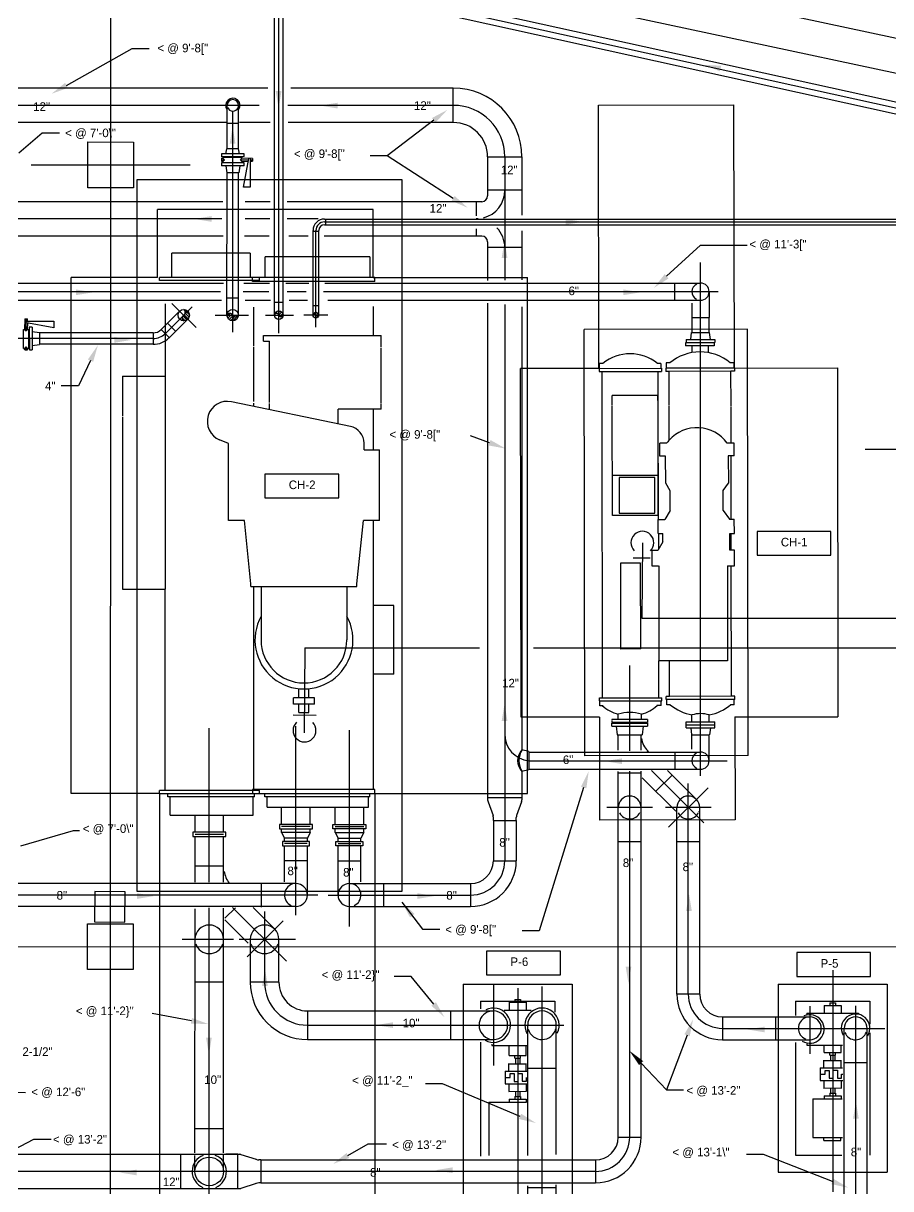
# Model space of a CAD drawing. Extents: x 0 to 1722, y 0 to 1477.
# Drawn here: x 557 to 860.1, y 338.9 to 746.2 of the extents above; entities that cross this region are included whole.
import ezdxf
from ezdxf.enums import TextEntityAlignment as Align

# ---------------------------------------------------------------- set-up
doc = ezdxf.new("R2010")
doc.units = 0
doc.header["$LTSCALE"] = 8.33
for name, pattern in [('BASEREF$0$1-1', [0]), ('BASEREF$0$HIDDEN', [0]), ('CENTER', [0]), ('HIDDEN', [0])]:
    doc.linetypes.add(name, pattern=pattern)
for name, color, linetype in [('A-COLLINE', 9, 'CENTER'), ('A-COLUMN', 9, 'CONTINUOUS'), ('A-WALL', 9, 'CONTINUOUS'), ('M-CHWNEW', 3, 'CONTINUOUS'), ('M-CL', 9, 'CENTER'), ('M-CONTROLS', 4, 'CONTINUOUS'), ('M-CWPNEW', 4, 'CONTINUOUS'), ('M-EQPAD', 9, 'CONTINUOUS'), ('M-EQUIP', 5, 'CONTINUOUS'), ('M-PULL', 9, 'HIDDEN'), ('M-STEAMEXIST', 18, 'HIDDEN'), ('M-TEXT', 2, 'CONTINUOUS')]:
    doc.layers.add(name, color=color, linetype=linetype)

msp = doc.modelspace()

# ---------------------------------------------------------------- linework, layer by layer
at = {"layer": 'A-COLLINE', "color": 0}
for p, q in [((587.56, 816.46), (587.28, 147.15)), ((559.72, 696.69), (615.29, 696.69)), ((851.18, 597.39), (924.76, 597.39)), ((198.74, 423.66), (1105.46, 423.3))]:
    msp.add_line(p, q, dxfattribs=at)
at = {"layer": 'A-COLUMN', "color": 0}
for p, q in [((579.54, 688.69), (579.55, 704.69)), ((579.55, 704.69), (595.55, 704.68)), ((595.55, 704.68), (595.54, 688.68)), ((595.54, 688.68), (579.54, 688.69)), ((579.4, 431.51), (595.4, 431.51)), ((579.4, 415.51), (579.4, 431.51)), ((595.4, 431.51), (595.4, 415.51)), ((595.4, 415.51), (579.4, 415.51))]:
    msp.add_line(p, q, dxfattribs=at)
at = {"layer": 'A-WALL', "color": 0}
for p, q in [((594.45, 798.22), (887.64, 735.54)), ((596.81, 785.44), (879.84, 724.94))]:
    msp.add_line(p, q, dxfattribs=at)
at = {"layer": 'M-CHWNEW', "color": 0}
for p, q in [((642.4, 723.49), (551.04, 723.49)), ((707.26, 723.49), (650.47, 723.49)), ((707.26, 711.49), (707.26, 723.49)), ((628.21, 702.31), (628.23, 717.49)), ((632.21, 702.31), (632.23, 717.48)), ((627.85, 711.49), (539.46, 711.49)), ((632.22, 711.11), (628.22, 711.11)), ((643.21, 711.49), (632.6, 711.49)), ((707.26, 711.49), (649.52, 711.49)), ((634.14, 700.58), (626.28, 700.55)), ((626.28, 700.55), (626.28, 699.55)), ((627.8, 700.55), (628.17, 702.31)), ((632.25, 702.31), (628.17, 702.31)), ((632.61, 700.58), (632.25, 702.31)), ((634.14, 699.58), (634.14, 700.58)), ((626.24, 698.98), (626.24, 697.98)), ((626.24, 698.98), (626.77, 698.98)), ((626.24, 698.48), (627.26, 698.48)), ((626.24, 697.98), (626.77, 697.98)), ((634.14, 699.58), (626.28, 699.55)), ((634.14, 697.38), (626.28, 697.35)), ((626.28, 697.35), (626.28, 696.35)), ((634.14, 696.38), (626.28, 696.35)), ((626.77, 699.42), (633.41, 699.42)), ((626.77, 699.42), (626.77, 698.98)), ((626.77, 698.98), (627.26, 698.48)), ((626.77, 697.98), (627.26, 698.48)), ((626.77, 697.98), (626.77, 697.54)), ((626.77, 697.54), (633.41, 697.54)), ((632.7, 696.38), (632.34, 693.88)), ((633.41, 699.01), (632.93, 698.51)), ((633.41, 698.01), (632.93, 698.51)), ((632.93, 698.51), (635.71, 698.45)), ((633.41, 699.42), (633.41, 699.01)), ((637.09, 698.9), (633.41, 699.01)), ((633.41, 698.01), (633.41, 697.54)), ((633.41, 698.01), (635.62, 697.95)), ((633.95, 688.87), (635.8, 698.93)), ((634.14, 696.38), (634.14, 697.38)), ((636.29, 698.9), (636.29, 688.87)), ((636.29, 698.46), (637.09, 698.48)), ((636.29, 697.96), (637.09, 697.98)), ((637.09, 698.9), (637.09, 697.98)), ((719.26, 699.49), (731.26, 699.49)), ((719.26, 699.49), (719.26, 685.83)), ((731.26, 699.49), (731.26, 679.06)), ((627.73, 696.35), (628.09, 693.85)), ((632.34, 693.88), (628.09, 693.85)), ((628.17, 644.19), (628.21, 693.85)), ((632.17, 644.19), (632.21, 693.88)), ((636.29, 688.87), (633.95, 688.87)), ((731.26, 687.83), (719.26, 687.83)), ((626.7, 683.83), (540.13, 683.83)), ((643.28, 683.83), (634.55, 683.83)), ((717.26, 683.83), (649.2, 683.83)), ((715.26, 683.83), (715.26, 678.91)), ((715.26, 674.33), (715.26, 671.83)), ((731.26, 673.63), (731.26, 656.56)), ((626.82, 671.83), (540.09, 671.83)), ((642.86, 671.83), (634.33, 671.83)), ((656.5, 671.83), (649.76, 671.83)), ((717.26, 671.83), (662.14, 671.83)), ((719.26, 669.83), (719.26, 657.02)), ((719.26, 669.83), (719.26, 656.34)), ((731.26, 667.83), (719.26, 667.83)), ((731.26, 667.83), (731.26, 657.64)), ((540.58, 655.36), (626.94, 655.36)), ((634.03, 655.36), (643.08, 655.36)), ((648.7, 655.36), (656.77, 655.36)), ((662.4, 655.36), (793.66, 655.36)), ((784.66, 649.36), (784.66, 655.36)), ((796.66, 652.36), (796.66, 643.36)), ((540.03, 649.36), (626.21, 649.36)), ((628.17, 650.19), (632.17, 650.19)), ((634.52, 649.36), (643.33, 649.36)), ((649.93, 649.36), (656.28, 649.36)), ((663.37, 649.36), (793.66, 649.36)), ((719.26, 648.32), (719.26, 475.6)), ((790.66, 648.39), (790.66, 643.37)), ((611.64, 645.6), (605.18, 639.15)), ((612.73, 643.9), (613.05, 643.58)), ((613.05, 643.58), (614.12, 642.51)), ((613.1, 646.18), (615.05, 644.24)), ((613.21, 644.3), (613.33, 644.19)), ((613.33, 644.19), (614.59, 642.92)), ((613.56, 644.84), (614.21, 644.19)), ((614.21, 644.19), (614.92, 643.48)), ((628.68, 644.19), (628.23, 643.74)), ((629.56, 644.19), (628.49, 643.12)), ((629.24, 644.75), (628.68, 644.19)), ((630.17, 643.92), (628.91, 642.65)), ((629.88, 644.51), (629.56, 644.19)), ((630.29, 644.03), (630.17, 643.92)), ((630.82, 643.69), (630.17, 643.03)), ((632.16, 644.14), (630.22, 642.2)), ((731.26, 647.09), (731.26, 492.25)), ((557.6, 642.89), (557.48, 639.21)), ((567.63, 639.75), (557.56, 641.6)), ((557.6, 642.89), (558.51, 642.89)), ((557.6, 642.09), (567.63, 642.09)), ((557.98, 638.73), (558.04, 641.51)), ((558.03, 642.09), (558.01, 642.89)), ((558.48, 639.21), (558.54, 641.42)), ((558.53, 642.09), (558.51, 642.89)), ((560.11, 639.94), (559.11, 639.94)), ((559.11, 639.94), (559.14, 632.08)), ((560.11, 639.94), (560.14, 632.08)), ((567.63, 642.09), (567.63, 639.75)), ((610.23, 638.53), (607.4, 641.36)), ((614.47, 642.78), (607.83, 636.14)), ((612.49, 643.26), (613.05, 642.7)), ((613.05, 642.7), (613.5, 642.25)), ((630.17, 643.03), (629.47, 642.33)), ((790.66, 643.37), (790.66, 638.17)), ((790.66, 643.37), (796.6, 643.37)), ((796.6, 643.37), (796.6, 638.16)), ((557.07, 632.57), (557.07, 639.21)), ((557.07, 639.21), (557.48, 639.21)), ((557.48, 639.21), (557.98, 638.73)), ((558.48, 639.21), (557.98, 638.73)), ((558.48, 639.21), (558.95, 639.21)), ((558.95, 632.57), (558.95, 639.21)), ((560.11, 638.5), (562.61, 638.14)), ((562.61, 638.14), (562.64, 633.89)), ((602.35, 637.98), (562.61, 638.02)), ((602.35, 637.98), (602.35, 633.98)), ((608, 636.32), (605.18, 639.15)), ((788.66, 635.69), (798.66, 635.67)), ((790.21, 635.68), (790.53, 638.17)), ((797.11, 635.67), (796.79, 638.16)), ((557.07, 632.57), (557.51, 632.57)), ((557.51, 632.57), (558.01, 633.06)), ((557.51, 632.04), (557.51, 632.57)), ((557.51, 632.04), (558.51, 632.04)), ((558.51, 632.57), (558.01, 633.06)), ((558.01, 632.04), (558.01, 633.06)), ((558.51, 632.57), (558.95, 632.57)), ((558.51, 632.04), (558.51, 632.57)), ((559.14, 632.08), (560.14, 632.08)), ((560.14, 633.53), (562.64, 633.89)), ((602.59, 633.98), (562.63, 634.02)), ((770.05, 559.4), (776.05, 559.35)), ((773.12, 538.28), (1000.11, 538.28)), ((655.41, 527.96), (716.44, 527.96)), ((735.29, 527.96), (1000.03, 527.96)), ((659.29, 504.28), (651.32, 504.35)), ((788.66, 499.96), (798.66, 499.98)), ((790.21, 499.97), (790.53, 497.48)), ((790.66, 492.46), (790.66, 497.48)), ((796.66, 488.49), (796.66, 497.49)), ((797.11, 499.98), (796.79, 497.49)), ((733.64, 491.67), (731.26, 492.25)), ((733.64, 491.67), (733.64, 485.3)), ((733.64, 491.49), (793.66, 491.49)), ((784.66, 491.49), (784.66, 485.49)), ((733.64, 485.3), (731.26, 484.72)), ((731.26, 484.72), (731.26, 475.6)), ((733.64, 485.49), (793.66, 485.49)), ((719.26, 475.6), (719.26, 474.77)), ((719.26, 475.6), (731.26, 475.6)), ((719.39, 474.08), (721.14, 469.33)), ((731.14, 474.08), (729.39, 469.33)), ((731.26, 475.6), (731.26, 474.77)), ((721.26, 467.6), (721.26, 468.64)), ((729.26, 467.6), (729.26, 468.64)), ((646.55, 466.23), (646.55, 464.71)), ((658.05, 466.23), (646.55, 466.23)), ((646.55, 464.71), (658.05, 464.71)), ((657.26, 465.53), (647.26, 465.53)), ((658.05, 464.71), (658.05, 466.23)), ((665.2, 466.23), (676.7, 466.23)), ((665.2, 464.71), (665.2, 466.23)), ((676.7, 464.71), (665.2, 464.71)), ((666, 465.53), (676, 465.53)), ((676.7, 466.23), (676.7, 464.71)), ((721.26, 467.6), (721.26, 453.53)), ((721.26, 467.6), (729.26, 467.6)), ((729.26, 467.6), (729.26, 453.53)), ((657.25, 463.35), (647.25, 463.35)), ((647.25, 463.35), (648.26, 461.41)), ((657, 460.23), (647.55, 460.23)), ((647.55, 460.23), (647.55, 458.71)), ((656.26, 461.41), (648.26, 461.41)), ((648.26, 460.23), (648.26, 461.41)), ((657.25, 463.35), (656.26, 461.41)), ((656.26, 460.23), (656.26, 461.41)), ((657, 458.71), (657, 460.23)), ((666, 463.35), (667, 461.41)), ((666, 463.35), (676, 463.35)), ((666.26, 458.71), (666.26, 460.23)), ((666.26, 460.23), (675.7, 460.23)), ((667, 460.23), (667, 461.41)), ((667, 461.41), (675, 461.41)), ((676, 463.35), (675, 461.41)), ((675, 460.23), (675, 461.41)), ((675.7, 460.23), (675.7, 458.71)), ((647.55, 458.71), (657, 458.71)), ((656.2, 459.53), (648.26, 459.53)), ((648.26, 446.1), (648.26, 458.71)), ((656.26, 441.53), (656.26, 458.71)), ((675.7, 458.71), (666.26, 458.71)), ((667, 441.53), (667, 458.71)), ((667.05, 459.53), (675, 459.53)), ((675, 446.1), (675, 458.71)), ((656.26, 453.53), (648.26, 453.53)), ((667, 453.53), (675, 453.53)), ((721.26, 453.53), (729.26, 453.53)), ((652.26, 445.53), (540.05, 445.53)), ((640.26, 437.29), (640.26, 445.53)), ((671, 445.53), (713.26, 445.53)), ((683, 437.29), (683, 445.53)), ((713.26, 445.53), (713.26, 437.53)), ((652.26, 437.53), (540.17, 437.53)), ((671, 437.53), (713.26, 437.53))]:
    msp.add_line(p, q, dxfattribs=at)
at = {"layer": 'M-CHWNEW', "color": 0, "linetype": 'CONTINUOUS'}
for p, q in [((788.66, 635.69), (788.66, 634.67)), ((790.53, 638.17), (796.79, 638.16)), ((798.66, 635.67), (798.66, 634.66)), ((788.66, 634.67), (798.66, 634.66)), ((773.32, 564.64), (773.12, 538.28)), ((655.41, 527.96), (655.15, 498.2)), ((788.66, 500.98), (798.66, 500.99)), ((788.66, 499.96), (788.66, 500.98)), ((798.66, 499.98), (798.66, 500.99)), ((790.53, 497.48), (796.79, 497.49)), ((647.25, 463.35), (647.25, 464.71)), ((657.25, 463.35), (657.25, 464.71)), ((666, 463.35), (666.01, 464.71)), ((676, 463.35), (676.01, 464.71))]:
    msp.add_line(p, q, dxfattribs=at)
at = {"layer": 'M-CHWNEW', "color": 0}
for centre in [(613.06, 644.18), (630.17, 644.19)]:
    msp.add_circle(centre, 1.99, dxfattribs=at)
for centre, radius, start, end in [((707.26, 699.49), 24, 0, 90), ((630.23, 717.49), 2.5, 328.1346, 214.4491), ((630.23, 717.49), 2, 0, 179.9484), ((707.26, 699.49), 12, 0, 90), ((717.26, 685.83), 2, 270, 0), ((717.26, 669.83), 2, 0, 90), ((793.66, 652.36), 3, 270, 90), ((613.67, 643.18), 1.18, 121.4706, 238.5294), ((612.44, 645.18), 1.17, 301.4706, 58.5294), ((629.17, 643.58), 1.18, 31.4706, 148.5294), ((631.17, 644.8), 1.17, 211.4706, 328.5294), ((602.35, 641.98), 4, 269.9428, 314.9428), ((602.35, 641.98), 8, 269.9428, 314.9428), ((773.32, 564.64), 4, 314.4812, 224.4812), ((655.27, 499.05), 4, 134.4812, 44.4812), ((735.15, 488.49), 5.41, 135.9299, 224.0701), ((737.29, 488.49), 7.1, 148.0025, 211.9975), ((793.66, 488.49), 3, 270, 90), ((721.26, 474.77), 2, 180, 200.2509), ((729.26, 474.77), 2, 339.7491, 0), ((719.26, 468.64), 2, 360, 20.2509), ((731.26, 468.64), 2, 159.7491, 180), ((713.26, 453.53), 16, 270, 0), ((713.26, 453.53), 8, 270, 0), ((652.26, 441.53), 4, 270, 90), ((671, 441.53), 4, 90, 270)]:
    msp.add_arc(centre, radius, start, end, dxfattribs=at)
at = {"layer": 'M-CHWNEW', "color": 0, "linetype": 'HIDDEN'}
for centre, radius, start, end in [((630.23, 717.49), 2, 202.5023, 335.4871), ((793.66, 652.36), 3, 116.8316, 241.9112), ((793.66, 488.49), 3, 118.0888, 243.1684), ((652.26, 441.53), 4, 109.3666, 245.2576), ((671, 441.53), 4, 294.7424, 70.6334)]:
    msp.add_arc(centre, radius, start, end, dxfattribs=at)
at = {"layer": 'M-CL', "color": 0}
for p, q in [((558.51, 783.58), (880.1, 712.58)), ((646.26, 637.85), (646.26, 768.91)), ((639.44, 717.42), (496.55, 717.42)), ((707.26, 717.49), (649.45, 717.49)), ((630.17, 638.18), (630.24, 715.52)), ((725.26, 699.49), (725.26, 657.1)), ((626.42, 677.83), (540.04, 677.83)), ((643.18, 677.83), (634.52, 677.83)), ((660.01, 677.83), (649.22, 677.83)), ((662.24, 676.77), (1031.14, 676.77)), ((659.24, 639.97), (659.24, 673.77)), ((725.26, 673.9), (725.26, 656.42)), ((793.66, 483.14), (793.66, 662.57)), ((625.97, 652.36), (539.99, 652.36)), ((642.84, 652.36), (633.79, 652.36)), ((655.79, 652.36), (649.19, 652.36)), ((799.79, 652.36), (661.91, 652.36)), ((617.42, 639.82), (608.96, 648.3)), ((725.26, 647.84), (725.26, 453.53)), ((615.96, 647.08), (606.42, 637.56)), ((624, 644.19), (635.7, 644.19)), ((641.69, 644.19), (651.46, 644.19)), ((663.42, 644.19), (655.05, 644.19)), ((602.59, 635.98), (554.18, 636.03)), ((768.89, 491.92), (768.89, 521.72)), ((622, 446), (622.01, 499.89)), ((652.26, 434.48), (652.26, 500.6)), ((671, 430.57), (671, 499.17)), ((733.64, 488.48), (802.96, 488.49)), ((768.89, 356.95), (768.89, 484.88)), ((794.76, 466.72), (776.48, 485)), ((789.36, 406.95), (789.36, 480.56)), ((796.26, 479.02), (782.46, 465.22)), ((776.89, 472.12), (760.89, 472.12)), ((797.36, 472.12), (781.36, 472.12)), ((659.96, 441.53), (540.1, 441.53)), ((663.59, 441.53), (713.26, 441.53)), ((622, 336.47), (622, 437.09)), ((648.94, 418.42), (630.14, 437.22)), ((641.31, 435.76), (641.31, 411.06)), ((647.8, 432.55), (635.2, 419.95)), ((612.48, 426.06), (630.47, 426.06)), ((632.45, 426.06), (652.08, 426.06)), ((634.2, 426.06), (635.66, 426.06)), ((839.83, 415.24), (839.83, 337.85)), ((721.25, 410.16), (721.25, 381.95)), ((729.75, 409.04), (729.75, 333.41)), ((738.25, 409.63), (738.25, 315.5)), ((831.83, 402.74), (831.83, 386.04)), ((847.83, 402.84), (847.83, 336.31)), ((656.31, 396.05), (745.93, 396.05)), ((801.36, 394.95), (858, 394.95)), ((756.89, 344.95), (346.47, 344.95))]:
    msp.add_line(p, q, dxfattribs=at)
for centre, radius, start, end in [((707.26, 699.49), 18, 0, 90), ((715.26, 687.83), 10, 284.625, 0), ((662.24, 673.77), 3, 90, 180), ((715.26, 687.83), 10, 270, 272.2625), ((715.26, 667.83), 10, 86.2812, 90), ((715.26, 667.83), 10, 0, 43.649), ((602.35, 641.98), 6, 269.9428, 314.9428), ((734.48, 497.66), 9.22, 178.8202, 264.7735), ((713.26, 453.53), 12, 270, 0), ((656.31, 411.05), 15, 179.9897, 270), ((801.36, 406.95), 12, 180, 270), ((756.89, 356.95), 12, 270, 0)]:
    msp.add_arc(centre, radius, start, end, dxfattribs=at)
at = {"layer": 'M-CONTROLS', "color": 0}
for p, q in [((582.02, 442.74), (581.94, 432.18)), ((592.57, 442.66), (582.02, 442.74)), ((592.5, 432.1), (592.57, 442.66)), ((581.94, 432.18), (592.5, 432.1))]:
    msp.add_line(p, q, dxfattribs=at)
at = {"layer": 'M-CWPNEW', "color": 0}
for p, q in [((762.67, 500.56), (762.67, 501.56)), ((762.67, 501.56), (775.1, 501.56)), ((775.1, 501.56), (775.1, 500.56)), ((762.67, 500.56), (775.1, 500.56)), ((764.2, 500.56), (764.56, 497.56)), ((764.56, 497.56), (773.21, 497.56)), ((764.89, 492.19), (764.89, 497.56)), ((772.89, 492.13), (772.89, 497.56)), ((773.57, 500.56), (773.21, 497.56)), ((775.23, 491.91), (774.96, 491.64)), ((775.41, 491.72), (775.23, 491.91)), ((764.89, 472.12), (764.89, 484.72)), ((772.89, 472.12), (772.89, 484.84)), ((792.19, 474.95), (782.05, 485.08)), ((772.89, 484.12), (764.89, 484.12)), ((784.96, 470.86), (773.29, 482.53)), ((783.7, 483.43), (778.04, 477.78)), ((764.89, 356.95), (764.89, 472.12)), ((772.89, 356.95), (772.89, 472.12)), ((785.36, 406.95), (785.36, 472.12)), ((793.36, 406.95), (793.36, 472.12)), ((627.8, 463.5), (616.3, 463.5)), ((616.3, 463.5), (616.3, 461.97)), ((616.3, 461.97), (627.8, 461.97)), ((617.01, 462.8), (627.01, 462.8)), ((617.01, 446.05), (617.01, 461.97)), ((627.01, 446.07), (627.01, 461.97)), ((627.8, 461.97), (627.8, 463.5)), ((772.89, 460.12), (764.89, 460.12)), ((793.36, 460.12), (785.36, 460.12)), ((627, 451.58), (617, 451.58)), ((627, 451.58), (617, 451.58)), ((617, 351.47), (617.01, 436.72)), ((627, 351.47), (627, 436.99)), ((631.14, 437.11), (627.46, 433.42)), ((644.84, 429.59), (637.29, 437.14)), ((635.59, 424.7), (627.45, 432.84)), ((636.31, 426.06), (636.31, 411.06)), ((646.31, 411.06), (646.31, 426.06)), ((627, 411.06), (617, 411.06)), ((646.31, 411.06), (636.31, 411.06)), ((793.36, 406.95), (785.36, 406.95)), ((656.31, 401.05), (721.25, 401.05)), ((656.31, 401.05), (656.31, 391.05)), ((706.25, 401.05), (706.25, 391.05)), ((733.25, 350.56), (733.25, 396.05)), ((743.25, 350.89), (743.25, 396.05)), ((801.36, 398.95), (801.36, 390.95)), ((801.36, 398.95), (831.83, 398.95)), ((819.83, 398.95), (819.83, 390.95)), ((656.31, 391.05), (721.25, 391.05)), ((801.36, 390.95), (831.83, 390.95)), ((843.83, 336.31), (843.83, 394.95)), ((851.83, 336.31), (851.83, 394.95)), ((851.83, 382.95), (843.83, 382.95)), ((733.25, 381.05), (743.25, 381.05)), ((617, 359.95), (627, 359.95)), ((764.89, 356.95), (772.89, 356.95)), ((346.7, 350.95), (632, 350.95)), ((612, 338.95), (612, 350.95)), ((632, 350.95), (627.73, 350.95)), ((632, 350.95), (632.4, 350.95)), ((632, 338.95), (632, 350.95)), ((632, 350.95), (632.4, 350.95)), ((632.99, 350.87), (638.32, 349.22)), ((640, 348.95), (639.3, 348.95)), ((640, 348.95), (756.89, 348.95)), ((640, 348.95), (640, 340.95)), ((640, 348.95), (640, 340.95)), ((756.89, 348.95), (756.89, 340.95)), ((346.93, 338.95), (632, 338.95)), ((632, 338.95), (632.4, 338.95)), ((632, 338.95), (632.4, 338.95)), ((638.32, 340.69), (632.99, 339.04)), ((640, 340.95), (639.3, 340.95)), ((640, 340.95), (756.89, 340.95)), ((733.25, 330.89), (733.25, 339.91)), ((733.25, 339.31), (743.25, 339.31)), ((743.25, 330.97), (743.25, 340.25))]:
    msp.add_line(p, q, dxfattribs=at)
at = {"layer": 'M-CWPNEW', "color": 0, "linetype": 'HIDDEN'}
for p, q in [((617, 344.95), (617, 350.53)), ((627, 344.95), (627, 350.58))]:
    msp.add_line(p, q, dxfattribs=at)
msp.add_circle((622, 344.95), 5, dxfattribs=at)
at = {"layer": 'M-CWPNEW', "color": 0}
for centre, radius, start, end in [((780.89, 497.56), 8, 189.2923, 225), ((768.89, 472.12), 4, 360, 180), ((789.36, 472.12), 4, 360, 180), ((789.36, 472.12), 4, 337.3233, 342.2326), ((637, 451.58), 10, 190.2256, 216.3375), ((622, 426.06), 5, 360, 180), ((641.31, 426.06), 5, 360, 180), ((656.31, 411.05), 20, 179.9897, 270), ((656.31, 411.05), 10, 179.9897, 270), ((801.36, 406.95), 16, 180, 270), ((801.36, 406.95), 8, 180, 270), ((721.25, 396.05), 5, 270, 90), ((738.25, 396.05), 5, 0, 180), ((831.83, 394.95), 4, 270, 90), ((847.83, 394.95), 4, 0, 180), ((756.89, 356.95), 8, 270, 0), ((756.89, 356.95), 16, 270, 0), ((632.4, 348.95), 2, 72.7792, 90), ((632.4, 348.95), 2, 72.7792, 90), ((639.3, 350.95), 2, 240.4185, 270), ((632.4, 340.95), 2, 270, 287.2208), ((632.4, 340.95), 2, 270, 287.2208), ((639.3, 338.95), 2, 90, 119.5815)]:
    msp.add_arc(centre, radius, start, end, dxfattribs=at)
at = {"layer": 'M-CWPNEW', "color": 0, "linetype": 'HIDDEN'}
for centre, radius, start, end in [((768.89, 472.12), 4, 208.564, 334.2131), ((789.36, 472.12), 4, 208.564, 334.2131), ((622, 426.06), 5, 197.8052, 342.0007), ((641.31, 426.06), 5, 197.8052, 342.0007), ((721.25, 396.05), 5, 105.9433, 255.0515), ((831.83, 394.95), 4, 109.5918, 249.0024), ((738.25, 396.05), 5, 195.9433, 345.0515), ((847.83, 394.95), 4, 200.9976, 340.4082), ((622, 344.95), 6, 110.3765, 248.2039), ((622, 344.95), 6, 291.7961, 69.6235)]:
    msp.add_arc(centre, radius, start, end, dxfattribs=at)
at = {"layer": 'M-EQPAD', "color": 0}
for p, q in [((596.76, 442.8), (596.76, 691.55)), ((596.76, 691.55), (689.26, 691.55)), ((689.26, 691.55), (689.26, 442.8)), ((689.26, 442.8), (596.76, 442.8)), ((710.75, 410.41), (748.75, 410.41)), ((710.75, 410.41), (710.75, 335.94)), ((748.75, 410.41), (748.75, 335.94)), ((820.83, 410.41), (858.83, 410.41)), ((820.83, 410.41), (820.83, 344.66)), ((858.83, 410.41), (858.83, 344.66)), ((820.83, 344.66), (858.83, 344.66))]:
    msp.add_line(p, q, dxfattribs=at)
at = {"layer": 'M-EQPAD', "color": 0, "linetype": 'CONTINUOUS'}
for p, q in [((810.05, 639.26), (753.03, 639.17)), ((753.26, 490.16), (753.03, 639.17)), ((810.28, 490.25), (810.05, 639.26)), ((810.28, 490.25), (753.26, 490.16))]:
    msp.add_line(p, q, dxfattribs=at)
at = {"layer": 'M-EQUIP', "color": 0, "linetype": 'CONTINUOUS'}
for p, q in [((608.94, 657.3), (608.95, 665.8)), ((641.52, 657.3), (641.52, 664.55)), ((604.57, 656.23), (604.57, 657.3)), ((606.57, 656.23), (604.57, 656.23)), ((639.57, 656.23), (606.57, 656.23)), ((637.15, 655.92), (637.15, 657.3)), ((679.89, 655.92), (637.15, 655.92)), ((639.57, 656.23), (639.57, 657.3)), ((679.89, 655.92), (679.89, 657.3)), ((606.57, 648.14), (606.57, 548.39)), ((637.57, 633.38), (637.57, 646.94)), ((679.39, 637.09), (679.39, 647.23)), ((640.97, 637.09), (679.39, 637.09)), ((640.97, 635.09), (640.97, 637.09)), ((679.39, 637.09), (682.07, 637.09)), ((682.07, 633.13), (682.07, 637.09)), ((640.97, 635.09), (643.07, 635.09)), ((643.07, 633.27), (643.07, 635.09)), ((682.07, 633.09), (682.07, 633.13)), ((798.45, 634.46), (788.45, 634.45)), ((788.45, 634.45), (788.45, 633.43)), ((790.64, 633.44), (788.45, 633.43)), ((796.27, 633.45), (790.64, 633.44)), ((790.64, 633.44), (790.64, 632.18)), ((798.45, 633.45), (796.27, 633.45)), ((796.27, 633.45), (796.27, 632.12)), ((798.45, 634.46), (798.45, 633.45)), ((671.29, 605.29), (629.72, 613.9)), ((637.57, 612.27), (637.57, 613.37)), ((643.07, 611.13), (643.07, 613.31)), ((679.39, 611.34), (667.07, 611.34)), ((667.07, 606.16), (667.07, 611.34)), ((674.07, 611.34), (672.91, 611.34)), ((679.39, 597.06), (679.39, 611.34)), ((682.07, 611.34), (679.39, 611.34)), ((682.07, 611.34), (682.07, 613.07)), ((759.44, 510.43), (759.28, 612.47)), ((762.85, 574.13), (762.79, 612.42)), ((778.85, 574.15), (778.79, 612.29)), ((778.96, 572.79), (778.9, 612.31)), ((782.7, 600.48), (782.68, 612.33)), ((804.32, 599.43), (804.3, 612.29)), ((591.7, 608.58), (591.7, 548.39)), ((628.72, 599.29), (625.61, 600.58)), ((628.72, 572.4), (628.72, 599.29)), ((676.07, 597.06), (676.07, 599.41)), ((781.83, 599.39), (779.41, 599.39)), ((779.41, 594.94), (779.41, 599.39)), ((804.32, 599.43), (802.98, 599.43)), ((805.41, 599.43), (804.32, 599.43)), ((805.41, 594.98), (805.41, 599.43)), ((676.07, 597.06), (679.39, 597.06)), ((679.39, 597.06), (681.42, 597.06)), ((681.42, 572.4), (681.42, 597.06)), ((781.46, 594.94), (779.41, 594.94)), ((781.48, 585.44), (781.46, 594.94)), ((804.32, 594.98), (803.36, 594.98)), ((803.36, 594.98), (803.38, 585.48)), ((804.36, 572.83), (804.32, 594.98)), ((805.41, 594.98), (804.32, 594.98)), ((783.08, 582.82), (781.48, 585.44)), ((783.09, 575.9), (783.08, 582.82)), ((801.57, 582.85), (803.38, 585.48)), ((801.58, 575.93), (801.57, 582.85)), ((783.09, 575.9), (781.2, 572.79)), ((801.58, 575.93), (803.73, 572.83)), ((634.25, 572.4), (628.72, 572.4)), ((636.57, 550.3), (634.25, 572.4)), ((673.57, 550.3), (675.9, 572.4)), ((679.39, 572.4), (675.9, 572.4)), ((679.39, 542.67), (679.39, 572.4)), ((681.42, 572.4), (679.39, 572.4)), ((778.85, 574.15), (762.85, 574.13)), ((778.85, 572.79), (781.2, 572.79)), ((778.86, 567.89), (778.85, 572.79)), ((803.73, 572.83), (804.36, 572.83)), ((804.36, 572.83), (805.45, 572.83)), ((805.46, 567.93), (805.45, 572.83)), ((778.86, 567.89), (780.46, 567.89)), ((780.46, 564.96), (780.46, 567.89)), ((803.86, 562), (803.86, 567.93)), ((803.86, 567.93), (804.36, 567.93)), ((804.36, 567.93), (805.46, 567.93)), ((804.37, 562), (804.36, 567.93)), ((780.46, 564.96), (778.73, 561.96)), ((804.37, 562), (803.86, 562)), ((805.46, 562), (804.37, 562)), ((805.47, 556.63), (805.46, 562)), ((778.73, 561.96), (776.66, 561.95)), ((776.66, 561.95), (776.67, 556.58)), ((772.7, 557.53), (765.65, 557.51)), ((765.65, 557.51), (765.69, 527.51)), ((772.74, 527.53), (772.7, 557.53)), ((776.67, 556.58), (778.98, 556.59)), ((779.07, 556.59), (779.12, 523.34)), ((803.07, 556.63), (803.12, 523.38)), ((803.07, 556.63), (804.38, 556.63)), ((804.45, 511), (804.38, 556.63)), ((804.38, 556.63), (805.47, 556.63)), ((636.57, 549.3), (636.57, 550.3)), ((673.57, 549.3), (673.57, 550.3)), ((591.7, 548.39), (606.57, 548.39)), ((606.57, 478.11), (606.57, 548.39)), ((636.57, 549.3), (673.57, 549.3)), ((637.53, 478.42), (637.57, 549.3)), ((640.07, 549.3), (640.07, 530.67)), ((670.07, 549.3), (670.07, 530.67)), ((679.32, 518.67), (679.32, 542.67)), ((686.45, 542.67), (679.32, 542.67)), ((686.45, 518.67), (686.45, 542.67)), ((772.74, 527.53), (765.69, 527.51)), ((782.82, 523.34), (779.03, 523.34)), ((779.05, 510.46), (779.03, 523.34)), ((803.12, 523.38), (782.82, 523.34)), ((782.83, 510.96), (782.82, 523.34)), ((686.45, 518.67), (679.32, 518.67)), ((679.39, 478.42), (679.39, 518.67)), ((653.32, 510.47), (653.32, 513.64)), ((656.82, 510.47), (656.82, 513.64)), ((658.77, 510.47), (651.37, 510.47)), ((651.37, 508.27), (651.37, 510.47)), ((658.77, 508.27), (658.77, 510.47)), ((758.33, 510.43), (780.13, 510.46)), ((758.33, 509.35), (758.33, 510.43)), ((758.33, 509.35), (758.43, 509.35)), ((758.43, 509.35), (779.94, 509.39)), ((758.43, 507.69), (758.43, 509.35)), ((779.94, 509.39), (780.13, 509.39)), ((779.94, 507.73), (779.94, 509.39)), ((780.13, 509.39), (780.13, 510.46)), ((782.83, 510.96), (781.64, 510.96)), ((781.65, 509.88), (781.64, 510.96)), ((781.85, 509.88), (781.65, 509.88)), ((805.45, 509.92), (781.85, 509.88)), ((781.85, 508.02), (781.85, 509.88)), ((804.45, 511), (782.83, 510.96)), ((805.64, 511), (804.45, 511)), ((805.65, 509.92), (805.45, 509.92)), ((805.45, 508.06), (805.45, 509.92)), ((805.65, 509.92), (805.64, 511)), ((658.77, 508.27), (651.37, 508.27)), ((653.32, 505.3), (653.32, 508.27)), ((653.32, 505.3), (656.82, 505.3)), ((656.82, 505.3), (656.82, 508.27)), ((759.65, 507.69), (758.43, 507.69)), ((779.94, 507.73), (778.43, 507.72)), ((783.06, 508.03), (781.85, 508.02)), ((805.45, 508.06), (804.24, 508.06)), ((762.67, 502.58), (762.67, 501.81)), ((775.1, 501.79), (762.67, 501.81)), ((775.1, 502.72), (775.1, 501.79)), ((788.66, 502.09), (798.66, 502.1)), ((788.66, 501.07), (788.66, 502.09)), ((798.66, 501.09), (798.66, 502.1)), ((606.57, 478.11), (604.57, 478.11)), ((604.57, 477.05), (604.57, 478.11)), ((639.57, 478.11), (606.57, 478.11)), ((679.39, 478.42), (637.12, 478.42)), ((639.57, 477.05), (639.57, 478.11)), ((679.89, 478.42), (679.39, 478.42)), ((679.88, 477.05), (679.89, 478.42)), ((637.77, 475.8), (607.52, 475.8)), ((608.37, 469.49), (608.37, 475.8)), ((637.34, 469.49), (637.34, 475.8)), ((678.07, 475.8), (641.41, 475.8)), ((642.26, 472.24), (642.26, 475.8)), ((677.64, 472.24), (677.65, 475.8)), ((617.01, 463.5), (617.01, 469.49)), ((627.01, 463.5), (627.01, 469.49)), ((647.26, 466.23), (647.26, 472.24)), ((657.26, 466.23), (657.26, 472.24)), ((666, 466.23), (666.01, 472.24)), ((676, 466.23), (676.01, 472.24)), ((728.75, 384.53), (730.75, 384.54)), ((836.76, 383.73), (842.76, 383.68)), ((838.83, 385.53), (840.83, 385.55)), ((726.67, 382.58), (732.67, 382.53)), ((726.67, 372.93), (732.67, 372.98)), ((836.76, 374.08), (842.76, 374.14))]:
    msp.add_line(p, q, dxfattribs=at)
at = {"layer": 'M-EQUIP', "color": 0}
for p, q in [((636.29, 665.8), (608.95, 665.8)), ((636.29, 665.8), (636.29, 657.3)), ((678.07, 664.55), (641.52, 664.55)), ((678.07, 664.55), (678.07, 657.3)), ((639.57, 657.3), (604.57, 657.3)), ((679.89, 657.3), (637.15, 657.3)), ((778.96, 567.89), (778.97, 562.37)), ((788.66, 501.07), (798.66, 501.09)), ((790.66, 502.09), (790.66, 504.47)), ((796.66, 502.1), (796.66, 504.49)), ((604.57, 477.05), (639.57, 477.05)), ((607.52, 475.8), (607.52, 477.05)), ((637.12, 478.42), (637.12, 477.05)), ((637.12, 477.05), (679.88, 477.05)), ((637.77, 475.8), (637.77, 477.05)), ((641.41, 475.8), (641.41, 477.05)), ((678.07, 475.8), (678.07, 477.05)), ((608.37, 469.49), (637.34, 469.49)), ((642.26, 472.24), (677.64, 472.24)), ((716.75, 404.41), (742.75, 404.41)), ((716.75, 404.41), (716.75, 401.78)), ((726.76, 404.05), (726.76, 401.35)), ((726.76, 404.05), (732.76, 404.05)), ((728.76, 405.01), (728.76, 404.05)), ((728.76, 405.01), (730.76, 405.01)), ((730.76, 405.01), (730.76, 404.05)), ((732.76, 404.05), (732.76, 401.35)), ((742.75, 404.41), (742.75, 400.55)), ((826.83, 404.41), (852.83, 404.41)), ((826.83, 404.41), (826.83, 399.47)), ((838.83, 403.91), (840.83, 403.91)), ((838.83, 403.91), (838.83, 402.95)), ((840.83, 403.91), (840.83, 402.95)), ((852.83, 404.41), (852.83, 396.44)), ((724.99, 401.35), (734.51, 401.35)), ((830.83, 400.24), (830.83, 399.96)), ((830.83, 400.24), (848.83, 400.24)), ((836.83, 402.95), (842.83, 402.95)), ((836.83, 402.95), (836.83, 400.24)), ((842.83, 402.95), (842.83, 400.24)), ((848.83, 400.24), (848.83, 400.03)), ((852.83, 393.36), (852.83, 350.66)), ((716.75, 390.08), (716.75, 350.28)), ((720.75, 389.39), (720.75, 388.91)), ((720.75, 388.91), (732.97, 388.91)), ((726.75, 385.49), (726.75, 389.06)), ((732.75, 385.49), (732.75, 389.06)), ((826.83, 390.06), (826.83, 350.66)), ((830.83, 389.53), (830.83, 389.05)), ((830.83, 389.05), (843.26, 389.05)), ((836.83, 386.49), (836.83, 389.2)), ((842.83, 386.49), (842.83, 389.2)), ((726.75, 385.49), (732.75, 385.49)), ((728.75, 384.53), (728.75, 385.49)), ((729, 384.53), (729, 382.56)), ((730.5, 384.54), (730.5, 382.55)), ((730.75, 384.54), (730.75, 385.49)), ((836.76, 381.12), (836.76, 383.82)), ((836.83, 386.49), (842.83, 386.49)), ((838.83, 385.53), (838.83, 386.49)), ((839.08, 385.54), (839.08, 383.71)), ((840.58, 385.55), (840.58, 383.7)), ((840.83, 385.55), (840.83, 386.49)), ((842.76, 381.12), (842.76, 383.82)), ((725.38, 379.97), (725.38, 375.54)), ((725.38, 379.97), (732.91, 379.97)), ((726.67, 379.97), (726.67, 382.67)), ((727.14, 379.12), (728.55, 379.12)), ((727.14, 377.76), (727.14, 379.12)), ((728.55, 379.12), (728.55, 376.42)), ((729.93, 376.42), (729.93, 379.14)), ((729.93, 379.14), (731.38, 379.14)), ((731.38, 379.14), (731.38, 376.45)), ((732.67, 379.97), (732.67, 382.67)), ((835.47, 381.12), (835.47, 376.69)), ((835.47, 381.12), (843.28, 381.12)), ((835.47, 378.91), (837.23, 378.91)), ((837.23, 380.27), (838.64, 380.27)), ((837.23, 378.91), (837.23, 380.27)), ((838.64, 380.27), (838.64, 377.57)), ((840.02, 380.29), (841.47, 380.29)), ((840.02, 377.57), (840.02, 380.29)), ((841.47, 380.29), (841.47, 377.6)), ((842.89, 377.6), (842.89, 378.91)), ((842.89, 378.91), (843.41, 378.91)), ((725.38, 377.76), (727.14, 377.76)), ((725.38, 375.54), (732.95, 375.54)), ((726.67, 375.54), (726.67, 372.84)), ((728.55, 376.42), (729.93, 376.42)), ((731.38, 376.45), (732.8, 376.45)), ((732.67, 375.54), (732.67, 372.84)), ((732.8, 376.45), (732.8, 377.76)), ((835.47, 376.69), (843.36, 376.69)), ((836.76, 376.69), (836.76, 373.99)), ((838.64, 377.57), (840.02, 377.57)), ((841.47, 377.6), (842.89, 377.6)), ((842.76, 376.69), (842.76, 373.99)), ((728.75, 371.13), (730.75, 371.13)), ((728.75, 371.13), (728.75, 370.17)), ((729, 372.95), (729, 371.13)), ((730.5, 372.97), (730.5, 371.13)), ((730.75, 371.13), (730.75, 370.17)), ((836.83, 371.32), (836.83, 370.29)), ((836.83, 371.32), (842.83, 371.32)), ((838.83, 372.28), (840.83, 372.28)), ((838.83, 372.28), (838.83, 371.32)), ((839.08, 374.1), (839.08, 372.28)), ((840.58, 374.12), (840.58, 372.28)), ((840.83, 372.28), (840.83, 371.32)), ((842.83, 371.32), (842.83, 370.29)), ((719.66, 369.14), (732.84, 369.14)), ((719.66, 369.14), (719.66, 350.47)), ((726.75, 370.17), (732.75, 370.17)), ((726.75, 370.17), (726.75, 369.14)), ((732.75, 370.17), (732.75, 369.14)), ((832.88, 370.29), (832.88, 356.82)), ((832.88, 370.29), (843.19, 370.29)), ((832.88, 356.82), (843.27, 356.82)), ((836.72, 355.75), (836.72, 356.82)), ((836.72, 355.75), (842.72, 355.75)), ((838.83, 355.78), (840.83, 355.78)), ((842.72, 355.75), (842.72, 356.82)), ((826.83, 350.66), (843.01, 350.66))]:
    msp.add_line(p, q, dxfattribs=at)
at = {"layer": 'M-EQUIP', "color": 0, "linetype": 'BASEREF$0$1-1'}
for p, q in [((637.57, 614.01), (637.57, 632.98)), ((643.07, 613.7), (643.07, 633.05)), ((682.07, 613.34), (682.07, 632.73)), ((790.64, 632.14), (790.64, 631.09)), ((796.27, 632.04), (796.27, 631.1)), ((758.26, 627.24), (758.27, 625.58)), ((759.48, 627.24), (758.26, 627.24)), ((779.77, 627.28), (778.6, 627.27)), ((779.77, 627.28), (779.77, 625.61)), ((782.87, 627.48), (781.66, 627.48)), ((781.66, 627.48), (781.67, 625.62)), ((805.26, 627.51), (804.06, 627.51)), ((805.26, 627.51), (805.27, 625.65)), ((758.17, 625.58), (758.17, 624.5)), ((758.17, 625.58), (758.27, 625.58)), ((758.17, 624.5), (759.26, 624.5)), ((758.27, 625.58), (779.77, 625.61)), ((759.26, 624.5), (778.88, 624.54)), ((759.28, 612.47), (759.26, 624.5)), ((778.89, 612.34), (778.88, 624.54)), ((778.88, 624.54), (779.97, 624.54)), ((779.77, 625.61), (779.97, 625.62)), ((779.97, 625.62), (779.97, 624.54)), ((781.67, 625.62), (781.47, 625.62)), ((781.47, 625.62), (781.47, 624.54)), ((782.66, 624.54), (781.47, 624.54)), ((805.27, 625.65), (781.67, 625.62)), ((804.28, 624.58), (782.66, 624.54)), ((782.68, 612.66), (782.66, 624.54)), ((804.3, 612.48), (804.28, 624.58)), ((805.47, 624.58), (804.28, 624.58)), ((805.47, 625.65), (805.27, 625.65)), ((805.47, 625.65), (805.47, 624.58)), ((591.7, 622.89), (606.57, 622.89)), ((591.7, 622.89), (591.7, 608.85)), ((778.78, 616.15), (762.78, 616.13)), ((762.79, 612.57), (762.78, 616.13)), ((778.79, 612.34), (778.78, 616.15)), ((764.88, 502.88), (762.67, 502.88)), ((762.67, 502.88), (762.67, 502.71)), ((764.88, 502.88), (764.89, 504.73)), ((772.97, 502.87), (764.88, 502.88)), ((772.97, 502.87), (772.98, 504.73)), ((775.1, 502.87), (772.97, 502.87)), ((775.1, 502.87), (775.1, 502.76))]:
    msp.add_line(p, q, dxfattribs=at)
at = {"layer": 'M-EQUIP', "color": 0, "linetype": 'BASEREF$0$HIDDEN'}
for p, q in [((778.82, 588.15), (762.82, 588.13)), ((777.7, 587.41), (765.2, 587.39)), ((765.2, 587.39), (765.22, 575.01)), ((777.72, 575.03), (777.7, 587.41)), ((765.22, 575.01), (777.72, 575.03))]:
    msp.add_line(p, q, dxfattribs=at)
at = {"layer": 'M-EQUIP', "color": 0, "linetype": 'BASEREF$0$1-1'}
for centre, radius, start, end in [((793.48, 614.79), 16.54, 50.2636, 129.9146), ((768.04, 517.21), 12.87, 227.2869, 255.8261), ((769.86, 516.9), 12.56, 284.3755, 313.0692)]:
    msp.add_arc(centre, radius, start, end, dxfattribs=at)
at = {"layer": 'M-EQUIP', "color": 0, "linetype": 'CONTINUOUS'}
for centre, radius, start, end in [((769.02, 615.48), 15.2, 50.9162, 128.9055), ((628.3, 607.05), 7, 78.2939, 247.3861), ((670.07, 599.41), 6, 0, 78.2937), ((792.42, 591.91), 12.96, 35.4458, 138.589), ((792.42, 591.91), 12.96, 138.589, 144.7325), ((655.07, 530.67), 17.12, 151.1531, 28.8469), ((655.07, 530.67), 15, 180, 0), ((793.63, 520.75), 16.54, 230.2636, 259.6577), ((793.63, 520.75), 16.54, 280.5578, 309.9146)]:
    msp.add_arc(centre, radius, start, end, dxfattribs=at)
at = {"layer": 'M-EQUIP', "color": 0}
for centre, radius, start, end in [((768.93, 492.11), 13.25, 72.2312, 107.7649), ((793.68, 495.08), 9.86, 72.4027, 107.8128), ((721.26, 396.05), 6, 241.6342, 116.5141), ((738.26, 396.05), 6, 333.0139, 208.9048), ((831.83, 394.72), 5, 237.636, 114.1602), ((847.83, 394.95), 5, 328.8511, 209.018)]:
    msp.add_arc(centre, radius, start, end, dxfattribs=at)
at = {"layer": 'M-PULL', "color": 0}
for p, q in [((758.01, 717.58), (805.32, 717.65)), ((758.15, 625.58), (758.01, 717.58)), ((805.47, 625.65), (805.32, 717.65)), ((679.25, 681.08), (603.93, 681.08)), ((603.93, 657.3), (603.93, 681.08)), ((679.25, 657.3), (679.25, 681.08)), ((573.69, 477.05), (573.69, 657.3)), ((603.93, 657.3), (573.69, 657.3)), ((679.25, 657.3), (733.21, 657.3)), ((733.21, 477.05), (733.21, 657.3)), ((758.15, 625.58), (730.74, 625.54)), ((730.93, 503.67), (730.74, 625.54)), ((805.42, 625.65), (841.47, 625.71)), ((841.47, 625.71), (841.66, 503.84)), ((758.34, 503.71), (730.93, 503.67)), ((758.34, 503.71), (758.4, 467.71)), ((805.66, 503.79), (841.66, 503.84)), ((805.66, 503.79), (805.71, 467.79)), ((604.57, 477.05), (573.69, 477.05)), ((604.57, 477.05), (604.57, 291.34)), ((679.89, 477.05), (679.89, 291.34)), ((679.89, 477.05), (733.21, 477.05)), ((805.71, 467.79), (758.4, 467.71))]:
    msp.add_line(p, q, dxfattribs=at)
at = {"layer": 'M-STEAMEXIST', "color": 0}
for p, q in [((573.12, 782.4), (880.54, 714.53)), ((644.76, 644.19), (644.76, 764.26)), ((647.76, 644.19), (647.76, 764.26)), ((648.46, 761.67), (879.67, 710.62)), ((662.24, 677.77), (1026.8, 677.77)), ((662.55, 677.77), (662.56, 675.77)), ((662.55, 677.77), (662.56, 675.77)), ((658.24, 644.19), (658.24, 673.77)), ((660.24, 673.45), (658.24, 673.44)), ((660.24, 644.19), (660.24, 673.77)), ((662.24, 675.77), (1026.8, 675.77)), ((644.76, 648.69), (647.76, 648.69)), ((658.24, 647.51), (660.24, 647.52)), ((644.81, 644.57), (645.89, 645.64)), ((645.81, 644.68), (646.26, 645.14)), ((646.25, 644.24), (646.26, 644.25)), ((646.26, 645.14), (646.74, 645.61)), ((646.26, 644.25), (647.29, 645.28)), ((646.63, 643.74), (647.09, 644.19)), ((647.09, 644.19), (647.65, 644.76)), ((658.4, 644.37), (658.28, 644.49)), ((659.24, 644.42), (658.65, 645)), ((659.46, 644.19), (659.24, 644.42)), ((660.23, 644.31), (659.35, 645.18)), ((659.75, 643.91), (659.46, 644.19))]:
    msp.add_line(p, q, dxfattribs=at)
for centre, radius in [((646.26, 644.19), 1.5), ((659.24, 644.19), 1)]:
    msp.add_circle(centre, radius, dxfattribs=at)
for centre, radius, start, end in [((662.24, 673.77), 4, 90, 180), ((662.24, 673.77), 2, 90, 180), ((645.51, 643.95), 0.787, 17.605, 162.395), ((647.01, 644.43), 0.787, 197.605, 342.395), ((658.74, 643.9), 0.58, 30.4898, 149.5102), ((659.74, 644.49), 0.58, 210.4898, 329.5102)]:
    msp.add_arc(centre, radius, start, end, dxfattribs=at)
at = {"layer": 'M-TEXT', "color": 0}
for p, q in [((572.1, 724.46), (595.04, 737.34)), ((595.04, 737.34), (601.04, 737.34)), ((700.42, 712.26), (684.16, 699.79)), ((555.42, 700.89), (563.64, 707.86)), ((563.64, 707.86), (569.64, 707.86)), ((684.16, 699.79), (678.16, 699.79)), ((707.23, 684.95), (684.16, 699.79)), ((781.78, 657.75), (793.67, 668.62)), ((793.67, 668.62), (809.99, 668.62)), ((580.5, 628.28), (576.27, 619.45)), ((576.27, 619.45), (570.27, 619.45)), ((719.92, 599.59), (713.27, 602.01)), ((752.8, 479.1), (737.28, 429.04)), ((556.13, 458.71), (574.51, 464.05)), ((574.51, 464.05), (576.67, 464.05)), ((689.27, 439.08), (696.53, 429.6)), ((696.53, 429.6), (702.53, 429.6)), ((737.28, 429.04), (731.28, 429.04)), ((692.54, 413.11), (686.54, 413.11)), ((700.4, 403.46), (692.54, 413.11)), ((615.74, 397.58), (602, 400.14)), ((788.94, 392.53), (781.74, 373.52)), ((772.9, 382.81), (781.74, 373.52)), ((703.52, 375.52), (697.52, 375.52)), ((730.61, 364.19), (703.52, 375.52)), ((544.67, 373.07), (557.75, 372.48)), ((781.74, 373.52), (787.74, 373.52)), ((548.8, 350.07), (560.7, 356.24)), ((560.7, 356.24), (566.7, 356.24)), ((670.46, 350.53), (677.56, 354.55)), ((677.56, 354.55), (683.88, 354.55)), ((815.69, 350.89), (809.69, 350.89)), ((839.73, 341.44), (815.69, 350.89))]:
    msp.add_line(p, q, dxfattribs=at)
for points in [[(641.45, 588.64), (641.45, 580.33), (667.27, 580.33), (667.27, 588.64)], [(813.4, 568.61), (813.4, 560.3), (839.22, 560.3), (839.22, 568.61)], [(718.9, 421.98), (718.9, 413.67), (744.72, 413.67), (744.72, 421.98)], [(827.27, 421.4), (827.27, 413.09), (853.09, 413.09), (853.09, 421.4)]]:
    msp.add_lwpolyline(points, close=True, dxfattribs=at)
for points in [[(800.44, 729.37), (800.88, 731.32), (794.81, 731.65)], [(572.59, 723.59), (571.61, 725.33), (566.87, 721.52)], [(647.21, 722.45), (645.21, 722.45), (646.21, 716.45)], [(666.8, 716.39), (666.8, 718.39), (660.8, 717.39)], [(699.81, 713.06), (701.03, 711.47), (705.18, 715.92)], [(629.13, 704.08), (631.13, 704.08), (630.13, 710.08)], [(707.77, 685.79), (706.69, 684.1), (712.27, 681.7)], [(622.79, 676.8), (622.79, 678.8), (616.79, 677.8)], [(746.57, 677.79), (746.57, 675.79), (752.57, 676.79)], [(724.17, 664.16), (726.17, 664.16), (725.17, 670.16)], [(782.46, 657.01), (781.11, 658.49), (777.35, 653.7)], [(575.44, 653.16), (575.44, 651.16), (581.44, 652.16)], [(766.7, 653.16), (766.7, 651.16), (772.7, 652.16)], [(588.87, 636.54), (588.87, 634.54), (594.87, 635.54)], [(579.59, 628.71), (581.4, 627.85), (583.09, 633.69)], [(720.26, 600.53), (719.57, 598.65), (725.55, 597.54)], [(724.17, 502.38), (726.17, 502.38), (725.17, 508.38)], [(766.24, 487.31), (766.24, 489.31), (760.24, 488.31)], [(751.85, 479.4), (753.76, 478.81), (754.58, 484.84)], [(596.75, 442.19), (596.75, 440.19), (602.75, 441.19)], [(694.66, 442.19), (694.66, 440.19), (700.66, 441.19)], [(788.6, 435.95), (790.6, 435.95), (789.6, 441.95)], [(692.14, 433.72), (693.72, 434.94), (689.27, 439.08)], [(640.46, 409.74), (642.46, 409.74), (641.46, 415.74)], [(769.48, 416.56), (767.48, 416.56), (768.48, 410.56)], [(701.18, 404.09), (699.62, 402.83), (704.19, 398.81)], [(615.93, 398.56), (615.56, 396.59), (621.64, 396.48)], [(686.2, 395.08), (686.2, 397.08), (680.2, 396.08)], [(788, 392.88), (789.87, 392.18), (791.06, 398.14)], [(816.08, 393.56), (816.08, 395.56), (810.08, 394.56)], [(622.86, 391.71), (620.86, 391.71), (621.86, 385.71)], [(772.17, 382.12), (773.62, 383.5), (768.76, 387.16)], [(846.94, 363.43), (848.94, 363.43), (847.94, 369.43)], [(730.99, 365.11), (730.22, 363.27), (736.14, 361.87)], [(670.96, 349.66), (669.97, 351.4), (665.24, 347.57)], [(707, 344.37), (707, 346.37), (701, 345.37)], [(596.64, 343.59), (596.64, 345.59), (590.64, 344.59)], [(840.1, 342.37), (839.37, 340.51), (845.32, 339.25)]]:
    msp.add_solid(points, dxfattribs=at)

# ---------------------------------------------------------------- texts
for s, p in [('< @ 9\'-8["', (603.85, 737.53)), ('< @ 7\'-0\\"', (571.64, 707.86)), ('< @ 9\'-8["', (651.58, 700.59)), ('< @ 11\'-3["', (810.73, 668.99)), ('< @ 9\'-8["', (684.93, 602.5)), ('< @ 7\'-0\\"', (577.79, 464.76)), ('< @ 9\'-8["', (704.46, 429.53)), ('< @ 11\'-2}"', (661.26, 413.72)), ('< @ 11\'-2}"', (575.38, 401.08)), ('2-1/2"', (556.69, 386.82)), ('< @ 11\'-2_"', (671.91, 376.79)), ('< @ 13\'-2"', (788.72, 373.27)), ('< @ 12\'-6"', (559.81, 372.76)), ('< @ 13\'-2"', (567.39, 356.19)), ('< @ 13\'-2"', (685.87, 354.3)), ('< @ 13\'-1\\"', (783.81, 351.7))]:
    msp.add_text(s, height=3, dxfattribs=at).set_placement(p, align=Align.MIDDLE_LEFT)
for s, p in [('12"', (560.47, 715.56)), ('12"', (693.51, 715.91)), ('12"', (723.85, 693.41)), ('12"', (698.98, 680)), ('6"', (747.52, 651.17)), ('CH-2', (649.77, 583.39)), ('CH-1', (821.71, 563.36)), ('12"', (724.31, 514.09)), ('6"', (745.55, 487.31)), ('8"', (723.33, 458.43)), ('8"', (766.5, 451.31)), ('8"', (787.38, 449.89)), ('8"', (649.31, 448.47)), ('8"', (668.76, 447.99)), ('8"', (568.65, 439.93)), ('8"', (704.82, 439.93)), ('P-6', (727.22, 416.73)), ('P-5', (835.59, 416.15)), ('10"', (689.56, 395.3)), ('10"', (620.23, 375.49)), ('8"', (846.14, 350.24)), ('8"', (678.18, 343.12)), ('12"', (605.75, 339.81))]:
    msp.add_text(s, height=3, dxfattribs=at).set_placement(p)
msp.add_text('4"', height=3, dxfattribs=at).set_placement((568.27, 619.45), align=Align.MIDDLE_RIGHT)

doc.saveas('drawing.dxf')
